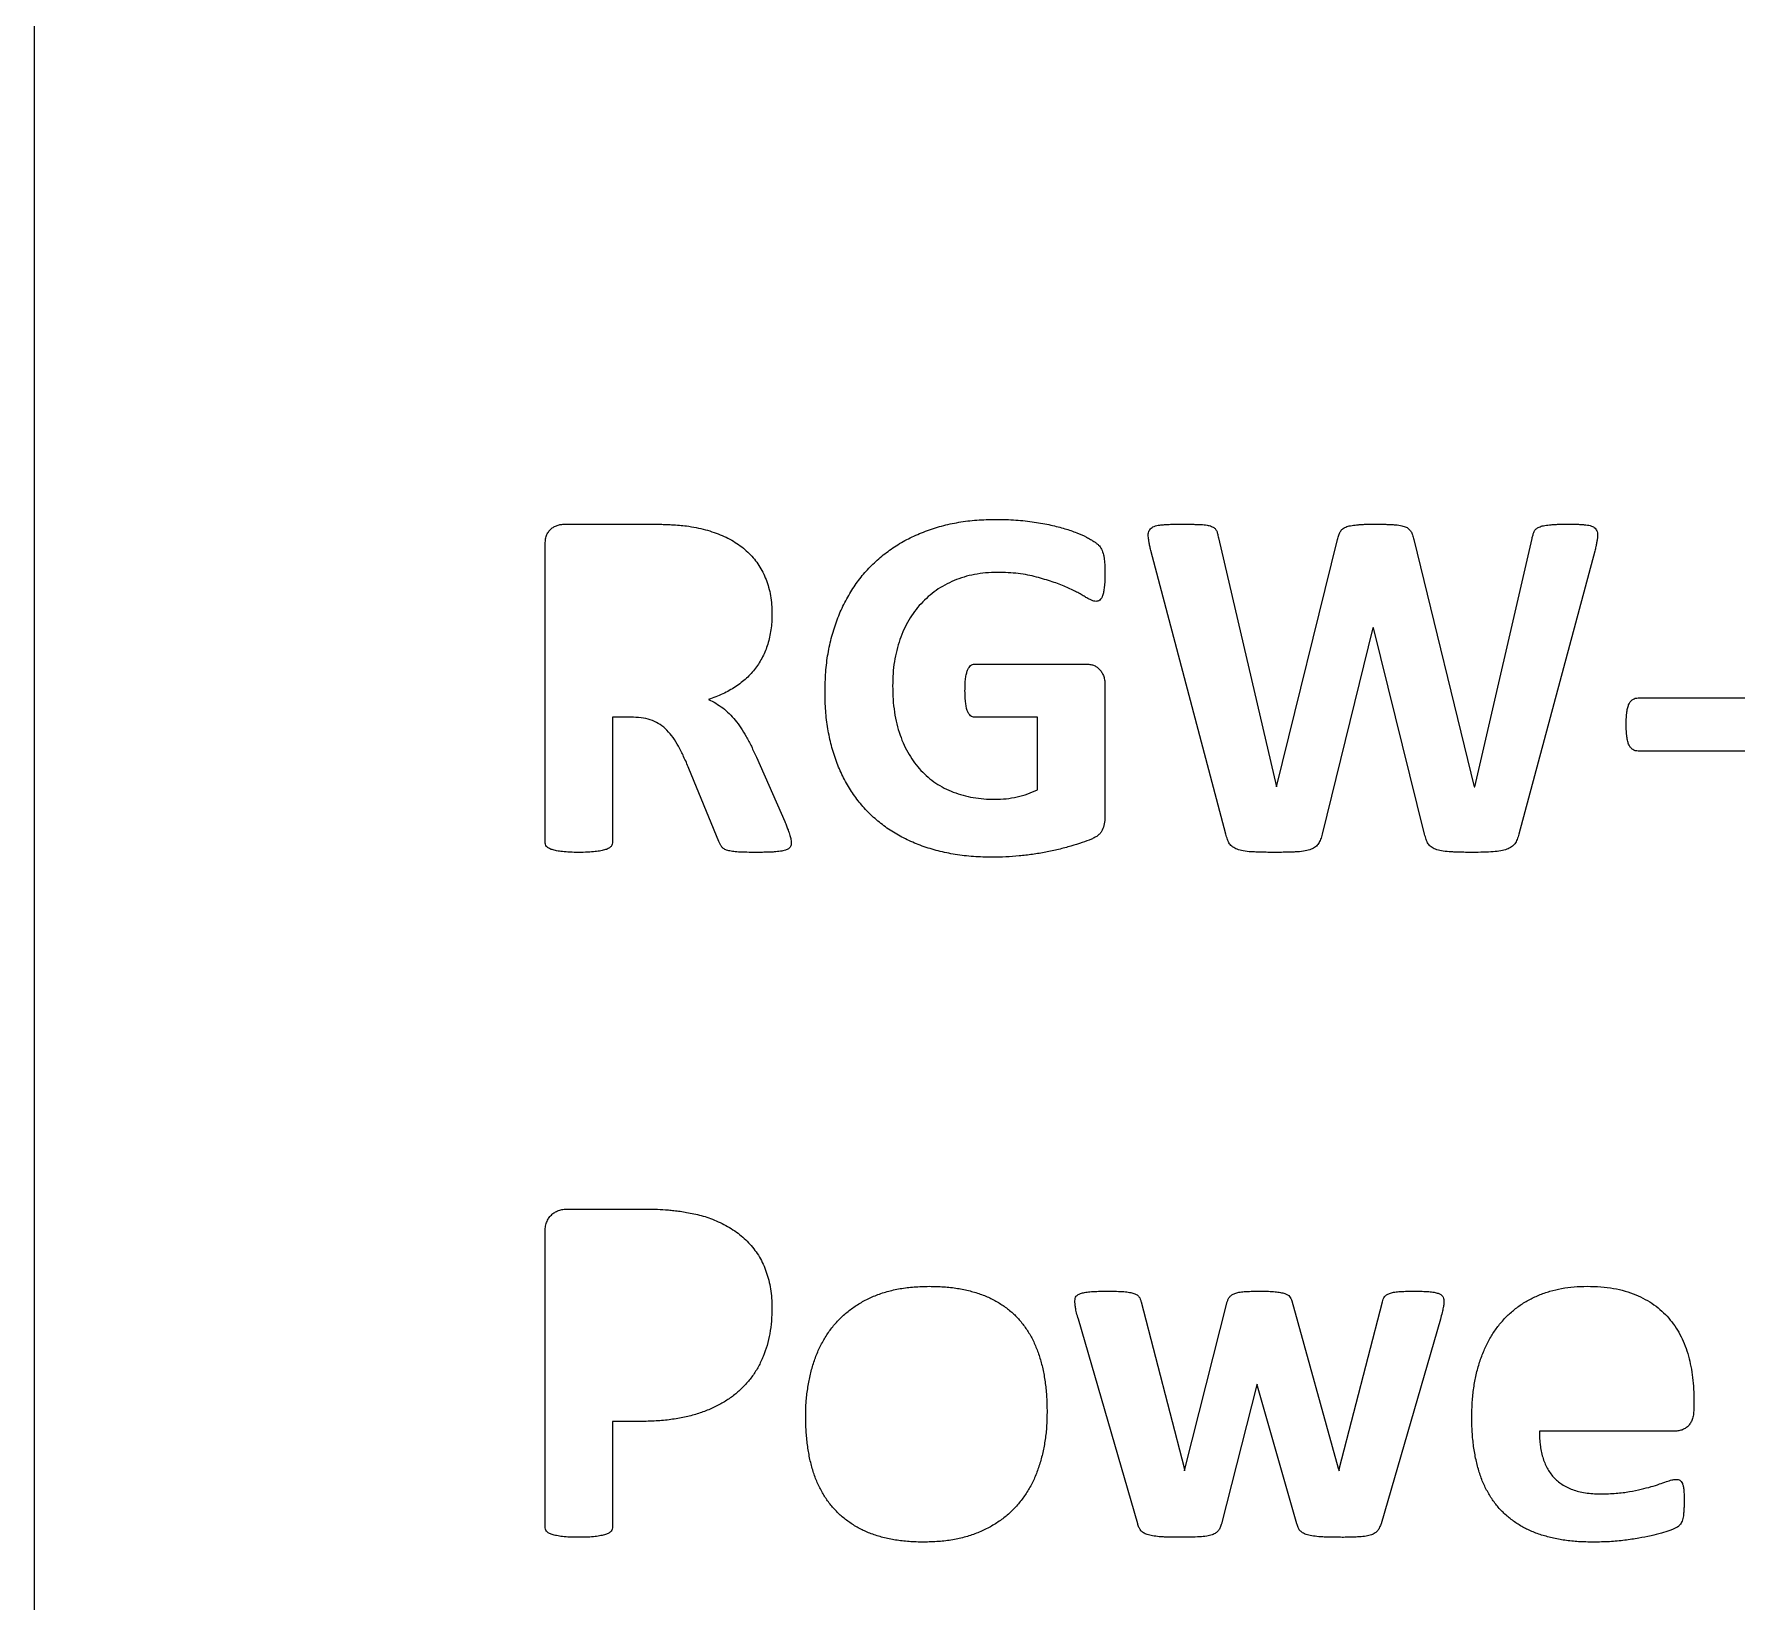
# Model space of a CAD drawing. Extents: x -125 to 125, y -250 to 250.
# Drawn here: x -125 to -89.15, y 184.3 to 217.15 of the extents above; entities that cross this region are included whole.
import ezdxf

# ---------------------------------------------------------------- set-up
doc = ezdxf.new("R2010")
doc.units = 0
doc.layers.get('0').update_dxf_attribs({"linetype": 'CONTINUOUS'})

msp = doc.modelspace()

# ---------------------------------------------------------------- linework, layer by layer
at = {"color": 7, "linetype": 'CONTINUOUS'}
for p, q in [((-125, 250), (-125, -250)), ((-113.876, 206.879), (-112.093, 206.879)), ((-100.179, 206.595), (-98.965, 201.375)), ((-98.961, 201.375), (-97.68, 206.558)), ((-96.085, 206.558), (-94.818, 201.375)), ((-94.807, 201.375), (-93.604, 206.579)), ((-114.292, 200.223), (-114.292, 206.44)), ((-100.025, 200.384), (-101.596, 206.331)), ((-92.289, 206.315), (-93.88, 200.384)), ((-96.942, 204.704), (-98.006, 200.384)), ((-96.931, 204.704), (-96.942, 204.704)), ((-95.856, 200.384), (-96.931, 204.704)), ((-105.287, 203.945), (-102.933, 203.945)), ((-102.557, 203.496), (-102.557, 200.748)), ((-91.378, 203.237), (-89.146, 203.237)), ((-112.441, 202.833), (-112.876, 202.833)), ((-112.876, 202.833), (-112.876, 200.223)), ((-103.973, 202.833), (-105.287, 202.833)), ((-103.973, 201.315), (-103.973, 202.833)), ((-109.863, 201.993), (-109.268, 200.648)), ((-89.146, 202.124), (-91.378, 202.124)), ((-110.65, 200.232), (-111.276, 201.762)), ((-98.965, 201.375), (-98.961, 201.375)), ((-94.818, 201.375), (-94.807, 201.375)), ((-113.814, 192.525), (-112.177, 192.525)), ((-114.292, 185.869), (-114.292, 192.028)), ((-101.798, 190.578), (-100.897, 187.101)), ((-100.877, 187.101), (-99.993, 190.578)), ((-98.641, 190.599), (-97.666, 187.096)), ((-97.639, 187.101), (-96.74, 190.578)), ((-101.871, 185.932), (-103.113, 190.216)), ((-95.526, 190.216), (-96.771, 185.932)), ((-99.381, 188.811), (-100.116, 185.932)), ((-99.37, 188.858), (-99.381, 188.811)), ((-99.359, 188.811), (-99.37, 188.858)), ((-98.537, 185.932), (-99.359, 188.811)), ((-90.215, 188.567), (-90.215, 188.354)), ((-112.297, 188.074), (-112.876, 188.074)), ((-112.876, 188.074), (-112.876, 185.871)), ((-90.616, 187.872), (-93.452, 187.872)), ((-100.897, 187.101), (-100.888, 187.037)), ((-100.888, 187.037), (-100.877, 187.101)), ((-97.666, 187.096), (-97.65, 187.037)), ((-97.65, 187.037), (-97.639, 187.101))]:
    msp.add_line(p, q, dxfattribs=at)
for points, knots in [([(-114.292, 206.44), (-114.29, 206.476), (-114.287, 206.544), (-114.267, 206.638), (-114.227, 206.716), (-114.174, 206.777), (-114.11, 206.823), (-114.038, 206.857), (-113.959, 206.876), (-113.904, 206.878), (-113.876, 206.879)], [0, 0, 0, 0, 0.156892, 0.296423, 0.417856, 0.533664, 0.64735, 0.761616, 0.877699, 1, 1, 1, 1]), ([(-112.093, 206.879), (-112.05, 206.879), (-111.967, 206.88), (-111.849, 206.876), (-111.743, 206.874), (-111.621, 206.867), (-111.483, 206.859), (-111.377, 206.848), (-111.326, 206.843)], [0, 0, 0, 0, 0.168799, 0.323243, 0.461226, 0.582836, 0.801515, 1, 1, 1, 1]), ([(-108.424, 203.365), (-108.421, 203.502), (-108.416, 203.77), (-108.368, 204.161), (-108.287, 204.529), (-108.177, 204.875), (-108.036, 205.198), (-107.868, 205.497), (-107.674, 205.771), (-107.454, 206.019), (-107.206, 206.239), (-106.934, 206.433), (-106.638, 206.6), (-106.319, 206.737), (-105.979, 206.846), (-105.619, 206.925), (-105.24, 206.971), (-104.981, 206.977), (-104.849, 206.98)], [0, 0, 0, 0, 0.071608, 0.139813, 0.205187, 0.2682, 0.329454, 0.388852, 0.446888, 0.504391, 0.561895, 0.619706, 0.678489, 0.738767, 0.80091, 0.864881, 0.930867, 1, 1, 1, 1]), ([(-104.849, 206.98), (-104.776, 206.98), (-104.634, 206.979), (-104.427, 206.967), (-104.229, 206.951), (-104.041, 206.925), (-103.864, 206.895), (-103.698, 206.862), (-103.543, 206.826), (-103.36, 206.775), (-103.159, 206.707), (-102.981, 206.629), (-102.864, 206.564), (-102.794, 206.522), (-102.738, 206.482), (-102.678, 206.433), (-102.621, 206.353), (-102.59, 206.252), (-102.572, 206.155), (-102.564, 206.062), (-102.557, 205.952), (-102.557, 205.873), (-102.557, 205.831)], [0, 0, 0, 0, 0.075252, 0.146781, 0.215201, 0.280669, 0.342609, 0.400994, 0.45588, 0.50681, 0.597852, 0.674971, 0.707912, 0.73606, 0.759512, 0.778851, 0.815932, 0.859728, 0.886356, 0.918692, 0.956377, 1, 1, 1, 1]), ([(-101.596, 206.331), (-101.603, 206.361), (-101.616, 206.417), (-101.632, 206.496), (-101.643, 206.566), (-101.653, 206.64), (-101.646, 206.723), (-101.6, 206.788), (-101.549, 206.824), (-101.498, 206.843), (-101.437, 206.857), (-101.366, 206.866), (-101.281, 206.872), (-101.182, 206.877), (-101.068, 206.877), (-100.987, 206.879), (-100.944, 206.879)], [0, 0, 0, 0, 0.080837, 0.15134, 0.212943, 0.2644, 0.349466, 0.423887, 0.464553, 0.512311, 0.564962, 0.627733, 0.701224, 0.788431, 0.887994, 1, 1, 1, 1]), ([(-100.944, 206.879), (-100.905, 206.879), (-100.83, 206.879), (-100.724, 206.878), (-100.63, 206.874), (-100.53, 206.871), (-100.427, 206.864), (-100.331, 206.839), (-100.261, 206.805), (-100.217, 206.749), (-100.195, 206.677), (-100.185, 206.624), (-100.179, 206.595)], [0, 0, 0, 0, 0.12887, 0.245725, 0.345444, 0.433143, 0.574709, 0.678091, 0.756532, 0.824961, 0.901593, 1, 1, 1, 1]), ([(-97.68, 206.558), (-97.673, 206.589), (-97.66, 206.644), (-97.63, 206.721), (-97.579, 206.782), (-97.503, 206.824), (-97.402, 206.852), (-97.3, 206.864), (-97.202, 206.872), (-97.112, 206.877), (-97.011, 206.877), (-96.939, 206.879), (-96.901, 206.879)], [0, 0, 0, 0, 0.0992, 0.183621, 0.261205, 0.347222, 0.456361, 0.592271, 0.675015, 0.771081, 0.878809, 1, 1, 1, 1]), ([(-96.901, 206.879), (-96.861, 206.879), (-96.785, 206.88), (-96.677, 206.876), (-96.582, 206.873), (-96.479, 206.867), (-96.372, 206.858), (-96.268, 206.83), (-96.19, 206.789), (-96.14, 206.726), (-96.106, 206.648), (-96.093, 206.59), (-96.085, 206.558)], [0, 0, 0, 0, 0.122828, 0.234389, 0.329797, 0.413977, 0.552297, 0.65819, 0.742183, 0.817918, 0.899642, 1, 1, 1, 1]), ([(-93.604, 206.579), (-93.598, 206.605), (-93.587, 206.654), (-93.565, 206.723), (-93.524, 206.784), (-93.452, 206.823), (-93.358, 206.853), (-93.258, 206.864), (-93.16, 206.872), (-93.068, 206.877), (-92.962, 206.877), (-92.887, 206.879), (-92.847, 206.879)], [0, 0, 0, 0, 0.0875412, 0.1649314, 0.2395684, 0.3214212, 0.4273299, 0.5657393, 0.6510506, 0.7518312, 0.8681076, 1, 1, 1, 1]), ([(-92.847, 206.879), (-92.809, 206.879), (-92.739, 206.877), (-92.639, 206.877), (-92.553, 206.872), (-92.461, 206.864), (-92.368, 206.85), (-92.28, 206.801), (-92.232, 206.719), (-92.231, 206.635), (-92.24, 206.558), (-92.251, 206.486), (-92.269, 206.404), (-92.282, 206.346), (-92.289, 206.315)], [0, 0, 0, 0, 0.104382, 0.197006, 0.277978, 0.345854, 0.453969, 0.538428, 0.615573, 0.708476, 0.766108, 0.833055, 0.911188, 1, 1, 1, 1]), ([(-111.326, 206.843), (-111.259, 206.832), (-111.126, 206.811), (-110.933, 206.767), (-110.751, 206.709), (-110.58, 206.644), (-110.419, 206.566), (-110.271, 206.478), (-110.135, 206.379), (-110.013, 206.268), (-109.903, 206.147), (-109.806, 206.016), (-109.726, 205.872), (-109.657, 205.719), (-109.603, 205.554), (-109.563, 205.379), (-109.542, 205.19), (-109.539, 205.061), (-109.537, 204.995)], [0, 0, 0, 0, 0.071964, 0.14132, 0.20809, 0.272298, 0.334499, 0.395126, 0.453422, 0.511082, 0.567959, 0.625033, 0.682352, 0.741143, 0.801243, 0.864288, 0.93013, 1, 1, 1, 1]), ([(-104.814, 205.868), (-104.896, 205.865), (-105.056, 205.861), (-105.289, 205.829), (-105.511, 205.775), (-105.72, 205.702), (-105.914, 205.605), (-106.097, 205.495), (-106.262, 205.363), (-106.416, 205.215), (-106.552, 205.05), (-106.671, 204.869), (-106.774, 204.672), (-106.859, 204.46), (-106.924, 204.234), (-106.975, 203.996), (-107.003, 203.747), (-107.006, 203.577), (-107.008, 203.49)], [0, 0, 0, 0, 0.06731, 0.131669, 0.193748, 0.254534, 0.313904, 0.371938, 0.430002, 0.487986, 0.546531, 0.605729, 0.666465, 0.72914, 0.793796, 0.859819, 0.928806, 1, 1, 1, 1]), ([(-102.748, 205.261), (-102.761, 205.262), (-102.792, 205.266), (-102.843, 205.285), (-102.905, 205.316), (-102.977, 205.358), (-103.059, 205.407), (-103.154, 205.46), (-103.264, 205.51), (-103.385, 205.566), (-103.519, 205.622), (-103.665, 205.674), (-103.824, 205.724), (-103.995, 205.773), (-104.179, 205.817), (-104.378, 205.846), (-104.591, 205.864), (-104.738, 205.866), (-104.814, 205.868)], [0, 0, 0, 0, 0.018355, 0.042888, 0.074339, 0.112647, 0.157162, 0.206807, 0.262258, 0.323579, 0.390223, 0.461084, 0.537895, 0.619356, 0.705703, 0.798085, 0.895561, 1, 1, 1, 1]), ([(-102.557, 205.831), (-102.557, 205.783), (-102.558, 205.692), (-102.569, 205.568), (-102.584, 205.466), (-102.603, 205.386), (-102.629, 205.327), (-102.663, 205.286), (-102.704, 205.264), (-102.733, 205.262), (-102.748, 205.261)], [0, 0, 0, 0, 0.222468, 0.414203, 0.570804, 0.695701, 0.791949, 0.865635, 0.931621, 1, 1, 1, 1]), ([(-109.537, 204.995), (-109.538, 204.939), (-109.539, 204.829), (-109.558, 204.667), (-109.583, 204.513), (-109.624, 204.367), (-109.672, 204.229), (-109.731, 204.098), (-109.801, 203.975), (-109.88, 203.858), (-109.971, 203.751), (-110.07, 203.65), (-110.18, 203.555), (-110.343, 203.441), (-110.568, 203.313), (-110.765, 203.243), (-110.866, 203.207)], [0, 0, 0, 0, 0.070295, 0.137014, 0.202332, 0.26494, 0.325592, 0.384669, 0.44348, 0.501586, 0.559856, 0.618831, 0.67845, 0.739675, 0.866097, 1, 1, 1, 1]), ([(-105.491, 203.386), (-105.49, 203.434), (-105.489, 203.521), (-105.481, 203.641), (-105.464, 203.739), (-105.44, 203.815), (-105.411, 203.874), (-105.375, 203.915), (-105.333, 203.941), (-105.302, 203.944), (-105.287, 203.945)], [0, 0, 0, 0, 0.222382, 0.406205, 0.557642, 0.678177, 0.77763, 0.857173, 0.930509, 1, 1, 1, 1]), ([(-102.933, 203.945), (-102.906, 203.944), (-102.854, 203.941), (-102.781, 203.918), (-102.716, 203.881), (-102.66, 203.829), (-102.613, 203.764), (-102.581, 203.685), (-102.559, 203.595), (-102.558, 203.53), (-102.557, 203.496)], [0, 0, 0, 0, 0.122865, 0.235858, 0.346487, 0.460191, 0.580598, 0.708416, 0.846253, 1, 1, 1, 1]), ([(-104.914, 199.899), (-105.048, 199.901), (-105.309, 199.906), (-105.69, 199.951), (-106.05, 200.025), (-106.388, 200.127), (-106.702, 200.259), (-106.992, 200.418), (-107.258, 200.601), (-107.497, 200.813), (-107.713, 201.049), (-107.897, 201.313), (-108.06, 201.598), (-108.192, 201.908), (-108.297, 202.241), (-108.37, 202.597), (-108.418, 202.974), (-108.422, 203.233), (-108.424, 203.365)], [0, 0, 0, 0, 0.071803, 0.140065, 0.205555, 0.26847, 0.329123, 0.38779, 0.445234, 0.502082, 0.558884, 0.616028, 0.674477, 0.73446, 0.796649, 0.861309, 0.929044, 1, 1, 1, 1]), ([(-107.008, 203.49), (-107.006, 203.396), (-107.003, 203.212), (-106.972, 202.945), (-106.925, 202.695), (-106.856, 202.463), (-106.771, 202.249), (-106.668, 202.054), (-106.551, 201.875), (-106.417, 201.715), (-106.268, 201.573), (-106.104, 201.451), (-105.927, 201.345), (-105.735, 201.261), (-105.531, 201.194), (-105.317, 201.147), (-105.093, 201.118), (-104.94, 201.115), (-104.861, 201.113)], [0, 0, 0, 0, 0.078025, 0.151681, 0.221826, 0.288132, 0.351475, 0.412082, 0.470563, 0.527793, 0.584187, 0.640212, 0.696471, 0.754196, 0.813298, 0.873546, 0.935471, 1, 1, 1, 1]), ([(-105.287, 202.833), (-105.302, 202.834), (-105.333, 202.837), (-105.375, 202.864), (-105.411, 202.904), (-105.441, 202.961), (-105.464, 203.038), (-105.478, 203.135), (-105.49, 203.253), (-105.49, 203.339), (-105.491, 203.386)], [0, 0, 0, 0, 0.072578, 0.144482, 0.224778, 0.322997, 0.444673, 0.597125, 0.780445, 1, 1, 1, 1]), ([(-110.866, 203.207), (-110.815, 203.181), (-110.711, 203.128), (-110.567, 203.029), (-110.429, 202.912), (-110.303, 202.771), (-110.183, 202.61), (-110.071, 202.425), (-109.963, 202.218), (-109.897, 202.071), (-109.863, 201.993)], [0, 0, 0, 0, 0.107811, 0.215676, 0.325433, 0.441932, 0.566535, 0.698927, 0.842641, 1, 1, 1, 1]), ([(-91.631, 202.686), (-91.631, 202.733), (-91.63, 202.819), (-91.62, 202.938), (-91.601, 203.034), (-91.577, 203.11), (-91.542, 203.168), (-91.495, 203.208), (-91.44, 203.234), (-91.4, 203.236), (-91.378, 203.237)], [0, 0, 0, 0, 0.207503, 0.38308, 0.525704, 0.639226, 0.735586, 0.821545, 0.906038, 1, 1, 1, 1]), ([(-111.276, 201.762), (-111.313, 201.845), (-111.382, 202.001), (-111.491, 202.218), (-111.602, 202.406), (-111.731, 202.56), (-111.875, 202.683), (-112.043, 202.77), (-112.234, 202.824), (-112.369, 202.83), (-112.441, 202.833)], [0, 0, 0, 0, 0.1593, 0.301039, 0.428722, 0.544154, 0.653039, 0.761128, 0.874112, 1, 1, 1, 1]), ([(-91.378, 202.124), (-91.4, 202.126), (-91.44, 202.128), (-91.496, 202.154), (-91.541, 202.195), (-91.578, 202.254), (-91.601, 202.332), (-91.62, 202.43), (-91.63, 202.551), (-91.631, 202.638), (-91.631, 202.686)], [0, 0, 0, 0, 0.092766, 0.176185, 0.262566, 0.3577, 0.474135, 0.617201, 0.792836, 1, 1, 1, 1]), ([(-104.861, 201.113), (-104.784, 201.115), (-104.628, 201.12), (-104.399, 201.16), (-104.177, 201.22), (-104.04, 201.284), (-103.973, 201.315)], [0, 0, 0, 0, 0.253208, 0.507692, 0.758121, 1, 1, 1, 1]), ([(-109.268, 200.648), (-109.256, 200.617), (-109.232, 200.56), (-109.202, 200.48), (-109.178, 200.414), (-109.156, 200.347), (-109.137, 200.281), (-109.134, 200.231), (-109.132, 200.21)], [0, 0, 0, 0, 0.218644, 0.402253, 0.555346, 0.678013, 0.862007, 1, 1, 1, 1]), ([(-102.557, 200.748), (-102.559, 200.697), (-102.564, 200.601), (-102.6, 200.487), (-102.647, 200.408), (-102.698, 200.357), (-102.764, 200.313), (-102.877, 200.261), (-103.047, 200.202), (-103.276, 200.129), (-103.531, 200.06), (-103.8, 200.002), (-104.074, 199.957), (-104.352, 199.924), (-104.632, 199.902), (-104.82, 199.9), (-104.914, 199.899)], [0, 0, 0, 0, 0.05568, 0.106054, 0.130672, 0.156668, 0.185638, 0.218, 0.293874, 0.385038, 0.484116, 0.586202, 0.689131, 0.792555, 0.896112, 1, 1, 1, 1]), ([(-113.587, 200), (-113.649, 200.001), (-113.763, 200.003), (-113.918, 200.013), (-114.043, 200.032), (-114.14, 200.054), (-114.211, 200.083), (-114.262, 200.122), (-114.287, 200.171), (-114.29, 200.206), (-114.292, 200.223)], [0, 0, 0, 0, 0.232935, 0.426819, 0.582554, 0.704601, 0.797371, 0.871655, 0.936086, 1, 1, 1, 1]), ([(-112.876, 200.223), (-112.877, 200.206), (-112.88, 200.171), (-112.909, 200.123), (-112.959, 200.083), (-113.032, 200.054), (-113.129, 200.032), (-113.252, 200.013), (-113.408, 200.003), (-113.523, 200.001), (-113.587, 200)], [0, 0, 0, 0, 0.0635514, 0.1295107, 0.2033729, 0.2974139, 0.4187676, 0.5716786, 0.7625042, 1, 1, 1, 1]), ([(-109.915, 200), (-109.982, 200.001), (-110.102, 200.003), (-110.263, 200.006), (-110.386, 200.022), (-110.481, 200.044), (-110.551, 200.076), (-110.599, 200.121), (-110.626, 200.175), (-110.642, 200.213), (-110.65, 200.232)], [0, 0, 0, 0, 0.243328, 0.433557, 0.577376, 0.693089, 0.782344, 0.853591, 0.923378, 1, 1, 1, 1]), ([(-109.132, 200.21), (-109.133, 200.193), (-109.134, 200.159), (-109.152, 200.111), (-109.193, 200.069), (-109.265, 200.042), (-109.367, 200.022), (-109.475, 200.01), (-109.582, 200.004), (-109.68, 200.004), (-109.793, 199.999), (-109.873, 200), (-109.915, 200)], [0, 0, 0, 0, 0.059132, 0.112816, 0.1696131, 0.2518753, 0.3670424, 0.5233178, 0.6180486, 0.7304875, 0.8572385, 1, 1, 1, 1]), ([(-98.997, 200), (-99.047, 200.001), (-99.14, 200.002), (-99.272, 200.002), (-99.389, 200.008), (-99.517, 200.012), (-99.649, 200.028), (-99.781, 200.059), (-99.881, 200.108), (-99.95, 200.181), (-99.993, 200.276), (-100.013, 200.346), (-100.025, 200.384)], [0, 0, 0, 0, 0.122643, 0.230935, 0.327558, 0.411146, 0.549179, 0.657086, 0.744038, 0.819707, 0.90139, 1, 1, 1, 1]), ([(-98.006, 200.384), (-98.015, 200.347), (-98.033, 200.279), (-98.077, 200.186), (-98.143, 200.111), (-98.241, 200.061), (-98.369, 200.028), (-98.498, 200.012), (-98.622, 200.008), (-98.734, 200.002), (-98.861, 200.002), (-98.95, 200.001), (-98.997, 200)], [0, 0, 0, 0, 0.096461, 0.180528, 0.258475, 0.347419, 0.456236, 0.594301, 0.677647, 0.771723, 0.880491, 1, 1, 1, 1]), ([(-94.86, 200), (-94.908, 200.001), (-94.998, 200.002), (-95.126, 200.002), (-95.239, 200.008), (-95.365, 200.012), (-95.494, 200.029), (-95.623, 200.059), (-95.721, 200.108), (-95.788, 200.181), (-95.83, 200.276), (-95.847, 200.346), (-95.856, 200.384)], [0, 0, 0, 0, 0.120039, 0.228076, 0.324184, 0.40697, 0.545429, 0.654449, 0.740985, 0.817425, 0.900339, 1, 1, 1, 1]), ([(-93.88, 200.384), (-93.892, 200.346), (-93.913, 200.275), (-93.962, 200.18), (-94.037, 200.109), (-94.139, 200.06), (-94.269, 200.029), (-94.43, 200.009), (-94.631, 200.002), (-94.779, 200.001), (-94.86, 200)], [0, 0, 0, 0, 0.103559, 0.190898, 0.273898, 0.367265, 0.480124, 0.617723, 0.788483, 1, 1, 1, 1]), ([(-114.292, 192.028), (-114.291, 192.067), (-114.289, 192.141), (-114.263, 192.244), (-114.222, 192.332), (-114.163, 192.403), (-114.092, 192.459), (-114.008, 192.497), (-113.915, 192.522), (-113.849, 192.524), (-113.814, 192.525)], [0, 0, 0, 0, 0.149716, 0.282881, 0.403862, 0.51862, 0.633697, 0.747474, 0.868404, 1, 1, 1, 1]), ([(-112.177, 192.525), (-112.097, 192.525), (-111.94, 192.523), (-111.745, 192.51), (-111.586, 192.496), (-111.459, 192.478), (-111.32, 192.456), (-111.172, 192.428), (-111.017, 192.393), (-110.859, 192.344), (-110.701, 192.28), (-110.543, 192.205), (-110.39, 192.119), (-110.248, 192.02), (-110.115, 191.913), (-109.997, 191.792), (-109.89, 191.662), (-109.797, 191.521), (-109.717, 191.368), (-109.653, 191.205), (-109.6, 191.032), (-109.564, 190.849), (-109.542, 190.656), (-109.539, 190.523), (-109.537, 190.455)], [0, 0, 0, 0, 0.0630096, 0.1232213, 0.154028, 0.1879071, 0.2244286, 0.2645025, 0.3066264, 0.3496221, 0.3942603, 0.4406072, 0.4868223, 0.5321176, 0.5765882, 0.6208419, 0.6647292, 0.7089849, 0.7538458, 0.7997925, 0.8469932, 0.8955996, 0.946495, 1, 1, 1, 1]), ([(-108.829, 188.179), (-108.828, 188.278), (-108.825, 188.472), (-108.791, 188.757), (-108.744, 189.029), (-108.671, 189.287), (-108.584, 189.531), (-108.469, 189.756), (-108.341, 189.966), (-108.187, 190.154), (-108.015, 190.326), (-107.821, 190.475), (-107.608, 190.606), (-107.375, 190.715), (-107.121, 190.802), (-106.845, 190.863), (-106.55, 190.9), (-106.346, 190.904), (-106.241, 190.907)], [0, 0, 0, 0, 0.06962, 0.136653, 0.200976, 0.263564, 0.324343, 0.383105, 0.440308, 0.496899, 0.553693, 0.610404, 0.668551, 0.728656, 0.791277, 0.856917, 0.926285, 1, 1, 1, 1]), ([(-106.241, 190.907), (-106.139, 190.905), (-105.941, 190.9), (-105.654, 190.87), (-105.388, 190.814), (-105.144, 190.739), (-104.919, 190.642), (-104.715, 190.524), (-104.53, 190.387), (-104.368, 190.227), (-104.225, 190.048), (-104.1, 189.851), (-103.998, 189.633), (-103.914, 189.396), (-103.851, 189.141), (-103.802, 188.868), (-103.776, 188.576), (-103.773, 188.376), (-103.771, 188.273)], [0, 0, 0, 0, 0.074149, 0.143705, 0.208879, 0.270492, 0.329173, 0.385647, 0.441031, 0.495592, 0.550473, 0.606427, 0.664347, 0.724753, 0.788212, 0.854901, 0.925482, 1, 1, 1, 1]), ([(-103.187, 190.603), (-103.186, 190.62), (-103.183, 190.653), (-103.161, 190.702), (-103.114, 190.738), (-103.044, 190.764), (-102.952, 190.786), (-102.831, 190.796), (-102.681, 190.804), (-102.57, 190.805), (-102.509, 190.806)], [0, 0, 0, 0, 0.066445, 0.127921, 0.200684, 0.29174, 0.414144, 0.568879, 0.764042, 1, 1, 1, 1]), ([(-102.509, 190.806), (-102.445, 190.805), (-102.328, 190.804), (-102.171, 190.797), (-102.049, 190.784), (-101.956, 190.763), (-101.886, 190.733), (-101.842, 190.688), (-101.814, 190.636), (-101.804, 190.598), (-101.798, 190.578)], [0, 0, 0, 0, 0.239794, 0.431072, 0.580252, 0.694664, 0.783586, 0.855261, 0.924178, 1, 1, 1, 1]), ([(-99.993, 190.578), (-99.987, 190.598), (-99.975, 190.636), (-99.944, 190.688), (-99.897, 190.731), (-99.831, 190.763), (-99.743, 190.784), (-99.628, 190.797), (-99.481, 190.804), (-99.372, 190.805), (-99.312, 190.806)], [0, 0, 0, 0, 0.07969, 0.153573, 0.231216, 0.320278, 0.433634, 0.579062, 0.766283, 1, 1, 1, 1]), ([(-99.312, 190.806), (-99.252, 190.805), (-99.143, 190.805), (-98.998, 190.794), (-98.883, 190.779), (-98.796, 190.759), (-98.73, 190.734), (-98.686, 190.695), (-98.658, 190.649), (-98.647, 190.616), (-98.641, 190.599)], [0, 0, 0, 0, 0.239598, 0.431392, 0.582066, 0.698784, 0.788187, 0.861134, 0.928182, 1, 1, 1, 1]), ([(-96.74, 190.578), (-96.735, 190.598), (-96.727, 190.635), (-96.701, 190.689), (-96.655, 190.731), (-96.589, 190.763), (-96.502, 190.784), (-96.388, 190.797), (-96.245, 190.804), (-96.139, 190.805), (-96.081, 190.806)], [0, 0, 0, 0, 0.07951, 0.15188, 0.22964, 0.320563, 0.43629, 0.5827, 0.769693, 1, 1, 1, 1]), ([(-96.081, 190.806), (-96.023, 190.805), (-95.918, 190.804), (-95.777, 190.796), (-95.665, 190.787), (-95.581, 190.763), (-95.518, 190.738), (-95.477, 190.7), (-95.454, 190.653), (-95.453, 190.62), (-95.452, 190.603)], [0, 0, 0, 0, 0.239877, 0.432057, 0.585675, 0.70309, 0.79187, 0.864348, 0.929686, 1, 1, 1, 1]), ([(-94.868, 188.172), (-94.866, 188.276), (-94.861, 188.477), (-94.832, 188.773), (-94.779, 189.051), (-94.709, 189.315), (-94.617, 189.56), (-94.507, 189.787), (-94.378, 189.994), (-94.231, 190.182), (-94.063, 190.348), (-93.882, 190.497), (-93.68, 190.62), (-93.463, 190.725), (-93.23, 190.807), (-92.983, 190.866), (-92.722, 190.901), (-92.543, 190.905), (-92.451, 190.907)], [0, 0, 0, 0, 0.075034, 0.146565, 0.215073, 0.280874, 0.344191, 0.405103, 0.463703, 0.521184, 0.577995, 0.634578, 0.691273, 0.749452, 0.809107, 0.870074, 0.933759, 1, 1, 1, 1]), ([(-92.451, 190.907), (-92.355, 190.905), (-92.17, 190.901), (-91.903, 190.868), (-91.658, 190.813), (-91.435, 190.735), (-91.232, 190.639), (-91.048, 190.524), (-90.883, 190.393), (-90.738, 190.242), (-90.612, 190.077), (-90.501, 189.899), (-90.412, 189.705), (-90.339, 189.498), (-90.285, 189.279), (-90.243, 189.05), (-90.219, 188.812), (-90.216, 188.65), (-90.215, 188.567)], [0, 0, 0, 0, 0.078108, 0.150714, 0.218441, 0.28205, 0.342857, 0.401043, 0.458105, 0.514212, 0.570481, 0.626895, 0.684643, 0.744184, 0.805239, 0.867991, 0.933066, 1, 1, 1, 1]), ([(-109.537, 190.455), (-109.539, 190.362), (-109.543, 190.181), (-109.579, 189.917), (-109.634, 189.67), (-109.716, 189.439), (-109.817, 189.226), (-109.938, 189.028), (-110.085, 188.851), (-110.247, 188.688), (-110.433, 188.545), (-110.638, 188.422), (-110.864, 188.316), (-111.108, 188.227), (-111.374, 188.157), (-111.662, 188.11), (-111.972, 188.079), (-112.186, 188.076), (-112.297, 188.074)], [0, 0, 0, 0, 0.067154, 0.130996, 0.192035, 0.250637, 0.307253, 0.362902, 0.41792, 0.473187, 0.529162, 0.586636, 0.646498, 0.708973, 0.774815, 0.844827, 0.919904, 1, 1, 1, 1]), ([(-103.113, 190.216), (-103.127, 190.262), (-103.151, 190.341), (-103.175, 190.449), (-103.185, 190.533), (-103.187, 190.582), (-103.187, 190.603)], [0, 0, 0, 0, 0.361519, 0.630973, 0.836061, 1, 1, 1, 1]), ([(-95.452, 190.603), (-95.452, 190.582), (-95.453, 190.533), (-95.469, 190.451), (-95.492, 190.344), (-95.513, 190.263), (-95.526, 190.216)], [0, 0, 0, 0, 0.1641299, 0.3665934, 0.6324503, 1, 1, 1, 1]), ([(-103.771, 188.273), (-103.772, 188.174), (-103.776, 187.98), (-103.806, 187.696), (-103.857, 187.425), (-103.926, 187.167), (-104.013, 186.924), (-104.125, 186.699), (-104.255, 186.489), (-104.408, 186.3), (-104.579, 186.127), (-104.773, 185.977), (-104.987, 185.846), (-105.222, 185.738), (-105.476, 185.649), (-105.752, 185.589), (-106.049, 185.552), (-106.253, 185.548), (-106.358, 185.545)], [0, 0, 0, 0, 0.069582, 0.136172, 0.200528, 0.262986, 0.323257, 0.381823, 0.438995, 0.495844, 0.552346, 0.609547, 0.667662, 0.72807, 0.790658, 0.856623, 0.925955, 1, 1, 1, 1]), ([(-90.215, 188.354), (-90.216, 188.315), (-90.217, 188.243), (-90.238, 188.142), (-90.271, 188.057), (-90.318, 187.988), (-90.379, 187.936), (-90.449, 187.899), (-90.53, 187.876), (-90.587, 187.873), (-90.616, 187.872)], [0, 0, 0, 0, 0.161827, 0.304214, 0.428347, 0.544402, 0.652681, 0.760621, 0.875552, 1, 1, 1, 1]), ([(-106.358, 185.545), (-106.46, 185.547), (-106.657, 185.551), (-106.942, 185.585), (-107.207, 185.637), (-107.452, 185.715), (-107.676, 185.813), (-107.88, 185.933), (-108.065, 186.071), (-108.23, 186.23), (-108.376, 186.408), (-108.498, 186.607), (-108.604, 186.824), (-108.687, 187.061), (-108.751, 187.316), (-108.797, 187.588), (-108.824, 187.878), (-108.827, 188.076), (-108.829, 188.179)], [0, 0, 0, 0, 0.07384, 0.142749, 0.20791, 0.269699, 0.328591, 0.385313, 0.440752, 0.495916, 0.551091, 0.607425, 0.665223, 0.725689, 0.78921, 0.855901, 0.92579, 1, 1, 1, 1]), ([(-92.322, 185.545), (-92.425, 185.547), (-92.624, 185.55), (-92.913, 185.58), (-93.183, 185.631), (-93.434, 185.699), (-93.664, 185.789), (-93.875, 185.9), (-94.065, 186.034), (-94.238, 186.187), (-94.39, 186.362), (-94.517, 186.559), (-94.63, 186.775), (-94.717, 187.014), (-94.785, 187.274), (-94.833, 187.555), (-94.864, 187.856), (-94.867, 188.065), (-94.868, 188.172)], [0, 0, 0, 0, 0.073309, 0.14207, 0.207072, 0.268702, 0.327247, 0.383391, 0.438432, 0.49273, 0.547346, 0.602687, 0.660163, 0.720328, 0.784036, 0.851559, 0.923311, 1, 1, 1, 1]), ([(-93.452, 187.872), (-93.449, 187.776), (-93.443, 187.592), (-93.398, 187.369), (-93.343, 187.208), (-93.291, 187.098), (-93.23, 186.997), (-93.156, 186.906), (-93.073, 186.825), (-92.978, 186.754), (-92.871, 186.695), (-92.755, 186.643), (-92.626, 186.605), (-92.485, 186.576), (-92.331, 186.561), (-92.225, 186.558), (-92.17, 186.557)], [0, 0, 0, 0, 0.135976, 0.2623032, 0.3218266, 0.3781814, 0.4343812, 0.489306, 0.5444606, 0.5996508, 0.6574099, 0.7171785, 0.7807447, 0.848834, 0.9219564, 1, 1, 1, 1]), ([(-92.17, 186.557), (-92.114, 186.557), (-92.006, 186.558), (-91.848, 186.569), (-91.701, 186.582), (-91.524, 186.609), (-91.327, 186.651), (-91.117, 186.703), (-90.943, 186.76), (-90.799, 186.809), (-90.686, 186.852), (-90.615, 186.858), (-90.585, 186.86)], [0, 0, 0, 0, 0.1032588, 0.2008305, 0.2918326, 0.3765452, 0.5306936, 0.6634535, 0.7768107, 0.8695219, 0.9440669, 1, 1, 1, 1]), ([(-90.585, 186.86), (-90.57, 186.86), (-90.543, 186.858), (-90.505, 186.843), (-90.475, 186.813), (-90.452, 186.77), (-90.432, 186.709), (-90.424, 186.628), (-90.417, 186.527), (-90.417, 186.452), (-90.417, 186.411)], [0, 0, 0, 0, 0.080559, 0.151046, 0.224467, 0.313479, 0.428826, 0.58148, 0.768678, 1, 1, 1, 1]), ([(-90.417, 186.411), (-90.417, 186.375), (-90.418, 186.308), (-90.423, 186.214), (-90.428, 186.135), (-90.438, 186.069), (-90.449, 186.012), (-90.469, 185.965), (-90.494, 185.923), (-90.521, 185.889), (-90.554, 185.863), (-90.595, 185.841), (-90.65, 185.816), (-90.75, 185.778), (-90.904, 185.729), (-91.122, 185.675), (-91.379, 185.625), (-91.669, 185.581), (-91.987, 185.55), (-92.208, 185.547), (-92.322, 185.545)], [0, 0, 0, 0, 0.045564, 0.084571, 0.117033, 0.145046, 0.168752, 0.189475, 0.208725, 0.229353, 0.242965, 0.261884, 0.287295, 0.31844, 0.39549, 0.490134, 0.599814, 0.723358, 0.857324, 1, 1, 1, 1]), ([(-113.587, 185.646), (-113.649, 185.647), (-113.763, 185.649), (-113.918, 185.659), (-114.043, 185.678), (-114.14, 185.7), (-114.211, 185.73), (-114.262, 185.768), (-114.287, 185.818), (-114.29, 185.852), (-114.292, 185.869)], [0, 0, 0, 0, 0.232935, 0.426819, 0.582554, 0.704601, 0.797371, 0.871655, 0.936086, 1, 1, 1, 1]), ([(-112.876, 185.871), (-112.877, 185.854), (-112.88, 185.818), (-112.909, 185.77), (-112.959, 185.731), (-113.032, 185.7), (-113.129, 185.678), (-113.252, 185.659), (-113.408, 185.649), (-113.523, 185.647), (-113.587, 185.646)], [0, 0, 0, 0, 0.063501, 0.129408, 0.203211, 0.297972, 0.419229, 0.572019, 0.762693, 1, 1, 1, 1]), ([(-100.993, 185.646), (-101.035, 185.647), (-101.115, 185.648), (-101.228, 185.648), (-101.328, 185.654), (-101.438, 185.659), (-101.552, 185.675), (-101.666, 185.698), (-101.75, 185.737), (-101.811, 185.789), (-101.847, 185.857), (-101.863, 185.906), (-101.871, 185.932)], [0, 0, 0, 0, 0.124771, 0.238488, 0.338093, 0.425081, 0.570037, 0.683798, 0.771386, 0.845223, 0.918092, 1, 1, 1, 1]), ([(-100.116, 185.932), (-100.124, 185.905), (-100.137, 185.854), (-100.174, 185.785), (-100.234, 185.732), (-100.319, 185.692), (-100.435, 185.668), (-100.584, 185.653), (-100.774, 185.649), (-100.915, 185.647), (-100.993, 185.646)], [0, 0, 0, 0, 0.083924, 0.157737, 0.229979, 0.319159, 0.433788, 0.580651, 0.766031, 1, 1, 1, 1]), ([(-97.649, 185.646), (-97.69, 185.647), (-97.77, 185.648), (-97.883, 185.648), (-97.984, 185.654), (-98.097, 185.659), (-98.214, 185.675), (-98.329, 185.699), (-98.415, 185.736), (-98.476, 185.789), (-98.514, 185.856), (-98.529, 185.906), (-98.537, 185.932)], [0, 0, 0, 0, 0.12353, 0.236115, 0.336292, 0.423976, 0.57059, 0.68474, 0.772868, 0.845971, 0.918907, 1, 1, 1, 1]), ([(-96.771, 185.932), (-96.78, 185.905), (-96.797, 185.854), (-96.837, 185.785), (-96.897, 185.732), (-96.978, 185.692), (-97.091, 185.667), (-97.204, 185.657), (-97.315, 185.65), (-97.415, 185.65), (-97.528, 185.645), (-97.607, 185.646), (-97.649, 185.646)], [0, 0, 0, 0, 0.085812, 0.161528, 0.234075, 0.32081, 0.431327, 0.575674, 0.662523, 0.763446, 0.875438, 1, 1, 1, 1])]:
    msp.add_open_spline(points, degree=3, knots=knots, dxfattribs=at)

doc.saveas('drawing.dxf')
